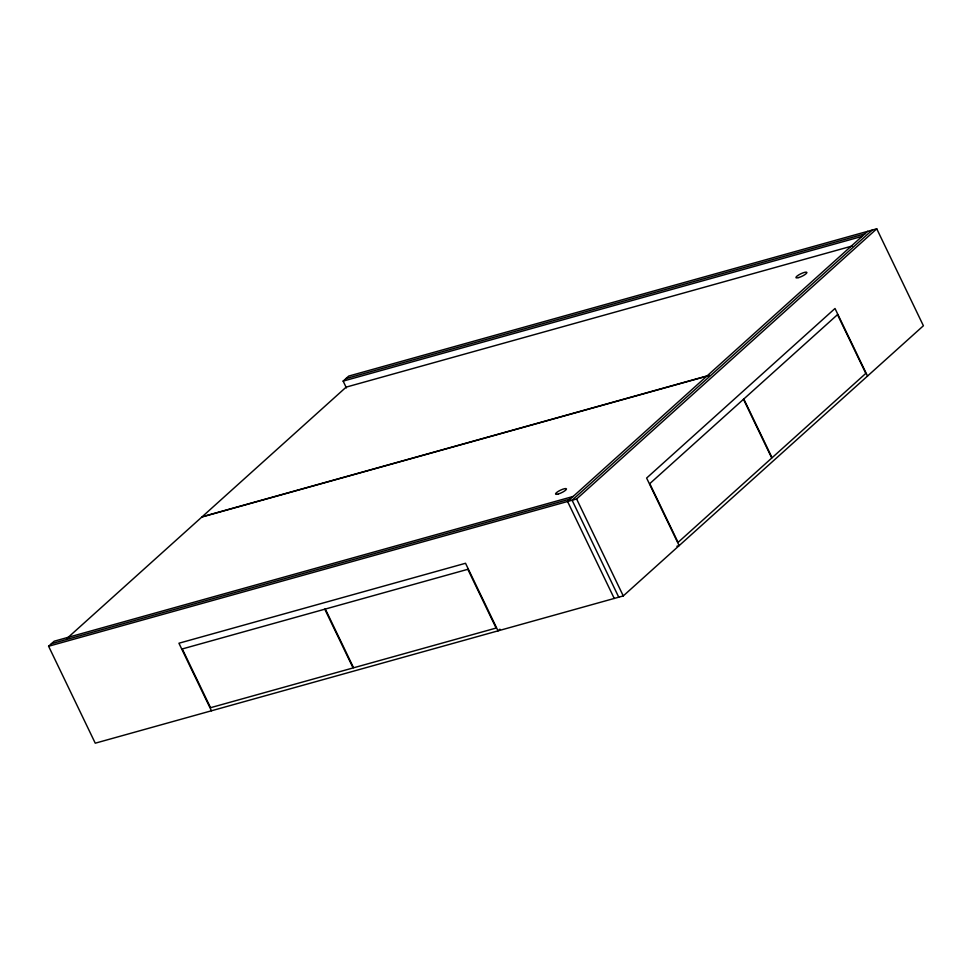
<?xml version="1.0" encoding="UTF-8"?>
<svg xmlns="http://www.w3.org/2000/svg" width="972" height="972" viewBox="0 0 972 972"><rect width="100%" height="100%" fill="white"/><g stroke="black" fill="none" stroke-linecap="round" stroke-linejoin="round"><path stroke-width="1.46" d="M346.433 387.937L343.14 381.109L348.729 376.079L876.744 228.809L923.4 325.754L623.271 595.921L95.256 743.191L48.6 646.246L54.189 641.216L573.164 496.461M66.849 638.555L201.848 517.031L709.584 375.423M867.704 231.336L567.575 501.491L614.231 598.436M872.224 230.072L572.095 500.24L618.751 597.185M48.6 646.246L576.615 498.976L876.744 228.809M499.912 629.176L498.041 630.852L465.527 563.274L178.933 643.221L211.446 710.787M345.935 378.594L864.91 233.839M343.14 381.109L862.115 236.354M852.444 245.928L346.166 387.123L202.164 516.752L708.442 375.544M51.395 643.731L570.37 498.976M676.889 546.252L679.149 545.62L646.623 478.054L835.009 308.489L867.522 376.055M576.615 498.976L623.271 595.921M743.483 399.285L649.77 483.643L678.055 542.4L771.756 458.043L743.483 399.285M837.512 314.649L743.799 399.006L772.084 457.751L865.797 373.406L837.512 314.649M324.794 609.201L182.274 648.944L210.547 707.701L353.079 667.946L324.794 609.201M467.836 569.3L325.316 609.055L353.589 667.8L496.109 628.058L467.836 569.3M798.753 277.555A6.039 1.373 -25.7 0 0 806.906 272.549A6.039 1.373 -25.7 0 0 798.644 274.967A6.039 1.373 -25.7 0 0 798.753 277.555M558.329 493.983A6.039 1.373 -25.7 0 0 566.482 488.965A6.039 1.373 -25.7 0 0 558.232 491.395A6.039 1.373 -25.7 0 0 558.329 493.983"/></g></svg>
